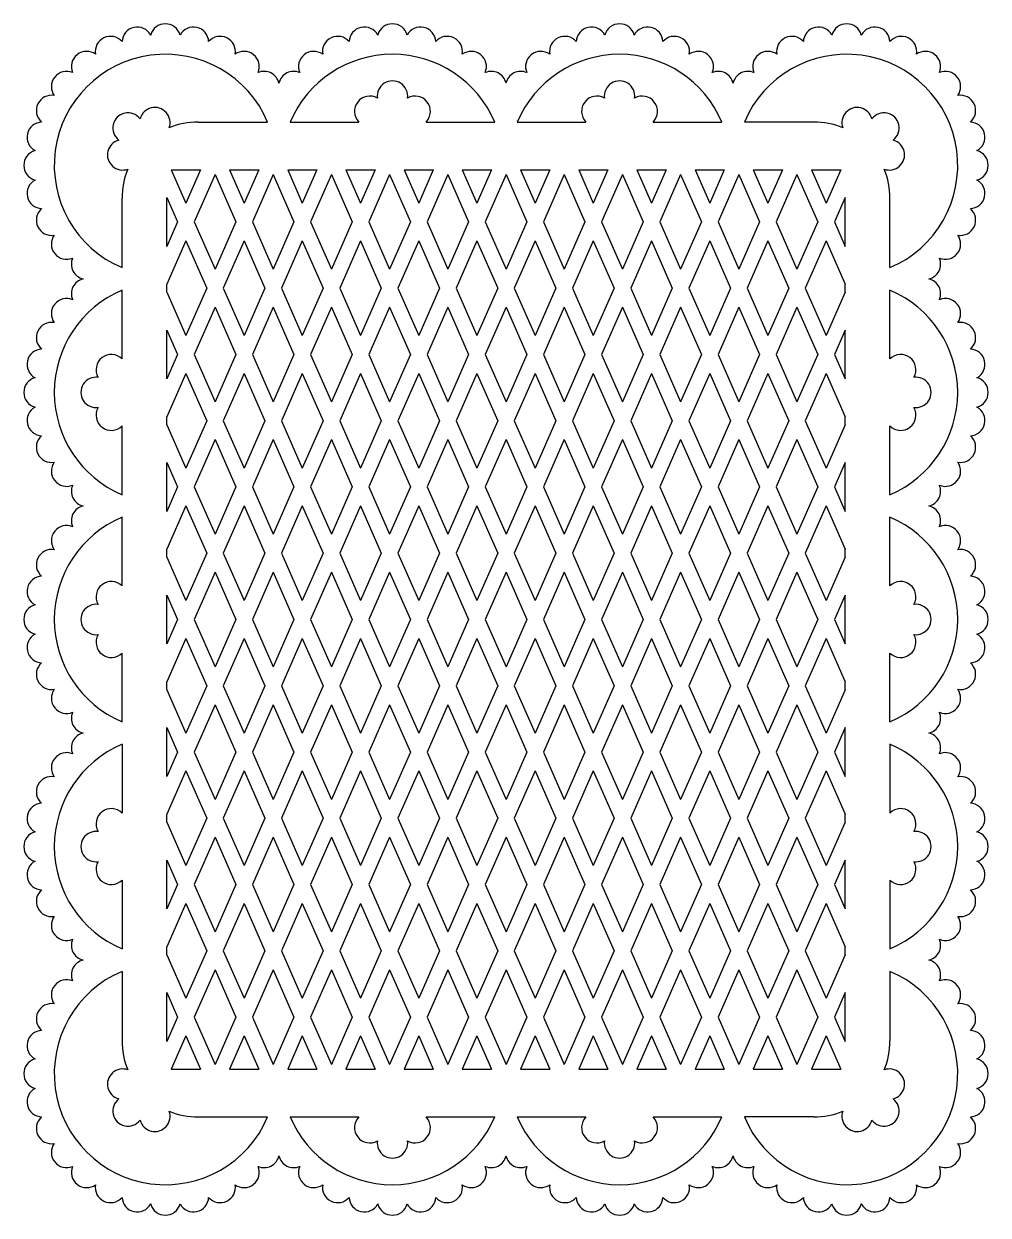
# Model space of a CAD drawing. Extents: x -1139 to -563, y -79 to 236.
# Drawn here: x -842.7 to -716, y 77.5 to 234 of the extents above; entities that cross this region are included whole.
import ezdxf

# ---------------------------------------------------------------- set-up
doc = ezdxf.new("R2010")
doc.units = 0
doc.layers.get('0').update_dxf_attribs({"linetype": 'CONTINUOUS'})

msp = doc.modelspace()

# ---------------------------------------------------------------- linework, layer by layer
for p, q in [((-819.753947, 221.069565), (-810.628188, 221.069565)), ((-807.666917, 221.069565), (-798.639219, 221.069565)), ((-789.823063, 221.069565), (-780.795365, 221.069565)), ((-777.834095, 221.069565), (-768.806397, 221.069565)), ((-759.990241, 221.069565), (-750.962543, 221.069565)), ((-738.875513, 221.069565), (-748.001272, 221.069565)), ((-823.280314, 214.789931), (-821.363915, 210.426261)), ((-823.280314, 214.789931), (-819.447515, 214.789931)), ((-819.447515, 214.789931), (-821.363915, 210.426261)), ((-815.635008, 214.789931), (-813.718608, 210.426261)), ((-815.635008, 214.789931), (-811.802209, 214.789931)), ((-811.802209, 214.789931), (-813.718608, 210.426261)), ((-807.989702, 214.789931), (-806.073302, 210.426261)), ((-807.989702, 214.789931), (-804.156903, 214.789931)), ((-804.156903, 214.789931), (-806.073302, 210.426261)), ((-800.344395, 214.789931), (-798.427996, 210.426261)), ((-800.344395, 214.789931), (-796.511596, 214.789931)), ((-796.511596, 214.789931), (-798.427996, 210.426261)), ((-792.699089, 214.789931), (-790.78269, 210.426261)), ((-792.699089, 214.789931), (-788.86629, 214.789931)), ((-788.86629, 214.789931), (-790.78269, 210.426261)), ((-785.053783, 214.789931), (-783.137383, 210.426261)), ((-785.053783, 214.789931), (-781.220984, 214.789931)), ((-781.220984, 214.789931), (-783.137383, 210.426261)), ((-777.408476, 214.789931), (-775.492077, 210.426261)), ((-777.408476, 214.789931), (-773.575678, 214.789931)), ((-773.575678, 214.789931), (-775.492077, 210.426261)), ((-769.76317, 214.789931), (-767.846771, 210.426261)), ((-769.76317, 214.789931), (-765.930371, 214.789931)), ((-765.930371, 214.789931), (-767.846771, 210.426261)), ((-762.117864, 214.789931), (-760.201464, 210.426261)), ((-762.117864, 214.789931), (-758.285065, 214.789931)), ((-758.285065, 214.789931), (-760.201464, 210.426261)), ((-754.472558, 214.789931), (-752.556158, 210.426261)), ((-754.472558, 214.789931), (-750.639759, 214.789931)), ((-750.639759, 214.789931), (-752.556158, 210.426261)), ((-746.827251, 214.789931), (-744.910852, 210.426261)), ((-746.827251, 214.789931), (-742.994452, 214.789931)), ((-742.994452, 214.789931), (-744.910852, 210.426261)), ((-739.181945, 214.789931), (-737.265546, 210.426261)), ((-739.181945, 214.789931), (-735.349146, 214.789931)), ((-735.349146, 214.789931), (-737.265546, 210.426261)), ((-817.541261, 214.156649), (-820.271728, 207.939336)), ((-817.541261, 214.156649), (-814.810795, 207.939336)), ((-809.895955, 214.156649), (-812.626422, 207.939336)), ((-809.895955, 214.156649), (-807.165489, 207.939336)), ((-802.250649, 214.156649), (-804.981115, 207.939336)), ((-802.250649, 214.156649), (-799.520182, 207.939336)), ((-794.605343, 214.156649), (-797.335809, 207.939336)), ((-794.605343, 214.156649), (-791.874876, 207.939336)), ((-786.960036, 214.156649), (-789.690503, 207.939336)), ((-786.960036, 214.156649), (-784.22957, 207.939336)), ((-779.31473, 214.156649), (-782.045197, 207.939336)), ((-779.31473, 214.156649), (-776.584264, 207.939336)), ((-771.669424, 214.156649), (-774.39989, 207.939336)), ((-771.669424, 214.156649), (-768.938957, 207.939336)), ((-764.024118, 214.156649), (-766.754584, 207.939336)), ((-764.024118, 214.156649), (-761.293651, 207.939336)), ((-756.378811, 214.156649), (-759.109278, 207.939336)), ((-756.378811, 214.156649), (-753.648345, 207.939336)), ((-748.733505, 214.156649), (-751.463972, 207.939336)), ((-748.733505, 214.156649), (-746.003039, 207.939336)), ((-741.088199, 214.156649), (-743.818665, 207.939336)), ((-741.088199, 214.156649), (-738.357732, 207.939336)), ((-829.753947, 201.943806), (-829.753947, 211.069565)), ((-823.86722, 211.152474), (-822.456101, 207.939336)), ((-823.86722, 204.726198), (-823.86722, 211.152474)), ((-734.76224, 211.152474), (-736.173359, 207.939336)), ((-734.76224, 204.726198), (-734.76224, 211.152474)), ((-728.875513, 201.943806), (-728.875513, 211.069565)), ((-822.456101, 207.939336), (-823.86722, 204.726198)), ((-820.271728, 207.939336), (-817.541261, 201.722023)), ((-814.810795, 207.939336), (-817.541261, 201.722023)), ((-812.626422, 207.939336), (-809.895955, 201.722023)), ((-807.165489, 207.939336), (-809.895955, 201.722023)), ((-804.981115, 207.939336), (-802.250649, 201.722023)), ((-799.520182, 207.939336), (-802.250649, 201.722023)), ((-797.335809, 207.939336), (-794.605343, 201.722023)), ((-791.874876, 207.939336), (-794.605343, 201.722023)), ((-789.690503, 207.939336), (-786.960036, 201.722023)), ((-784.22957, 207.939336), (-786.960036, 201.722023)), ((-782.045197, 207.939336), (-779.31473, 201.722023)), ((-776.584264, 207.939336), (-779.31473, 201.722023)), ((-774.39989, 207.939336), (-771.669424, 201.722023)), ((-768.938957, 207.939336), (-771.669424, 201.722023)), ((-766.754584, 207.939336), (-764.024118, 201.722023)), ((-761.293651, 207.939336), (-764.024118, 201.722023)), ((-759.109278, 207.939336), (-756.378811, 201.722023)), ((-753.648345, 207.939336), (-756.378811, 201.722023)), ((-751.463972, 207.939336), (-748.733505, 201.722023)), ((-746.003039, 207.939336), (-748.733505, 201.722023)), ((-743.818665, 207.939336), (-741.088199, 201.722023)), ((-738.357732, 207.939336), (-741.088199, 201.722023)), ((-736.173359, 207.939336), (-734.76224, 204.726198)), ((-821.363915, 205.452411), (-823.86722, 199.752347)), ((-821.363915, 205.452411), (-818.633448, 199.235098)), ((-813.718608, 205.452411), (-816.449075, 199.235098)), ((-813.718608, 205.452411), (-810.988142, 199.235098)), ((-806.073302, 205.452411), (-808.803769, 199.235098)), ((-806.073302, 205.452411), (-803.342836, 199.235098)), ((-798.427996, 205.452411), (-801.158462, 199.235098)), ((-798.427996, 205.452411), (-795.697529, 199.235098)), ((-790.78269, 205.452411), (-793.513156, 199.235098)), ((-790.78269, 205.452411), (-788.052223, 199.235098)), ((-783.137383, 205.452411), (-785.86785, 199.235098)), ((-783.137383, 205.452411), (-780.406917, 199.235098)), ((-775.492077, 205.452411), (-778.222544, 199.235098)), ((-775.492077, 205.452411), (-772.76161, 199.235098)), ((-767.846771, 205.452411), (-770.577237, 199.235098)), ((-767.846771, 205.452411), (-765.116304, 199.235098)), ((-760.201464, 205.452411), (-762.931931, 199.235098)), ((-760.201464, 205.452411), (-757.470998, 199.235098)), ((-752.556158, 205.452411), (-755.286625, 199.235098)), ((-752.556158, 205.452411), (-749.825692, 199.235098)), ((-744.910852, 205.452411), (-747.641318, 199.235098)), ((-744.910852, 205.452411), (-742.180385, 199.235098)), ((-737.265546, 205.452411), (-739.996012, 199.235098)), ((-737.265546, 205.452411), (-734.76224, 199.752347)), ((-829.753947, 189.954808), (-829.753947, 198.982506)), ((-823.86722, 198.717848), (-823.86722, 199.752347)), ((-818.633448, 199.235098), (-821.363915, 193.017785)), ((-816.449075, 199.235098), (-813.718608, 193.017785)), ((-810.988142, 199.235098), (-813.718608, 193.017785)), ((-808.803769, 199.235098), (-806.073302, 193.017785)), ((-803.342836, 199.235098), (-806.073302, 193.017785)), ((-801.158462, 199.235098), (-798.427996, 193.017785)), ((-795.697529, 199.235098), (-798.427996, 193.017785)), ((-793.513156, 199.235098), (-790.78269, 193.017785)), ((-788.052223, 199.235098), (-790.78269, 193.017785)), ((-785.86785, 199.235098), (-783.137383, 193.017785)), ((-780.406917, 199.235098), (-783.137383, 193.017785)), ((-778.222544, 199.235098), (-775.492077, 193.017785)), ((-772.76161, 199.235098), (-775.492077, 193.017785)), ((-770.577237, 199.235098), (-767.846771, 193.017785)), ((-765.116304, 199.235098), (-767.846771, 193.017785)), ((-762.931931, 199.235098), (-760.201464, 193.017785)), ((-757.470998, 199.235098), (-760.201464, 193.017785)), ((-755.286625, 199.235098), (-752.556158, 193.017785)), ((-749.825692, 199.235098), (-752.556158, 193.017785)), ((-747.641318, 199.235098), (-744.910852, 193.017785)), ((-742.180385, 199.235098), (-744.910852, 193.017785)), ((-739.996012, 199.235098), (-737.265546, 193.017785)), ((-734.76224, 198.717848), (-734.76224, 199.752347)), ((-728.875513, 189.954808), (-728.875513, 198.982506)), ((-823.86722, 198.717848), (-821.363915, 193.017785)), ((-734.76224, 198.717848), (-737.265546, 193.017785)), ((-817.541261, 196.748173), (-820.271728, 190.53086)), ((-817.541261, 196.748173), (-814.810795, 190.53086)), ((-809.895955, 196.748173), (-812.626422, 190.53086)), ((-809.895955, 196.748173), (-807.165489, 190.53086)), ((-802.250649, 196.748173), (-804.981115, 190.53086)), ((-802.250649, 196.748173), (-799.520182, 190.53086)), ((-794.605343, 196.748173), (-797.335809, 190.53086)), ((-794.605343, 196.748173), (-791.874876, 190.53086)), ((-786.960036, 196.748173), (-789.690503, 190.53086)), ((-786.960036, 196.748173), (-784.22957, 190.53086)), ((-779.31473, 196.748173), (-782.045197, 190.53086)), ((-779.31473, 196.748173), (-776.584264, 190.53086)), ((-771.669424, 196.748173), (-774.39989, 190.53086)), ((-771.669424, 196.748173), (-768.938957, 190.53086)), ((-764.024118, 196.748173), (-766.754584, 190.53086)), ((-764.024118, 196.748173), (-761.293651, 190.53086)), ((-756.378811, 196.748173), (-759.109278, 190.53086)), ((-756.378811, 196.748173), (-753.648345, 190.53086)), ((-748.733505, 196.748173), (-751.463972, 190.53086)), ((-748.733505, 196.748173), (-746.003039, 190.53086)), ((-741.088199, 196.748173), (-743.818665, 190.53086)), ((-741.088199, 196.748173), (-738.357732, 190.53086)), ((-823.86722, 193.743998), (-822.456101, 190.53086)), ((-823.86722, 187.317722), (-823.86722, 193.743998)), ((-734.76224, 193.743998), (-736.173359, 190.53086)), ((-734.76224, 187.317722), (-734.76224, 193.743998)), ((-822.456101, 190.53086), (-823.86722, 187.317722)), ((-820.271728, 190.53086), (-817.541261, 184.313547)), ((-814.810795, 190.53086), (-817.541261, 184.313547)), ((-812.626422, 190.53086), (-809.895955, 184.313547)), ((-807.165489, 190.53086), (-809.895955, 184.313547)), ((-804.981115, 190.53086), (-802.250649, 184.313547)), ((-799.520182, 190.53086), (-802.250649, 184.313547)), ((-797.335809, 190.53086), (-794.605343, 184.313547)), ((-791.874876, 190.53086), (-794.605343, 184.313547)), ((-789.690503, 190.53086), (-786.960036, 184.313547)), ((-784.22957, 190.53086), (-786.960036, 184.313547)), ((-782.045197, 190.53086), (-779.31473, 184.313547)), ((-776.584264, 190.53086), (-779.31473, 184.313547)), ((-774.39989, 190.53086), (-771.669424, 184.313547)), ((-768.938957, 190.53086), (-771.669424, 184.313547)), ((-766.754584, 190.53086), (-764.024118, 184.313547)), ((-761.293651, 190.53086), (-764.024118, 184.313547)), ((-759.109278, 190.53086), (-756.378811, 184.313547)), ((-753.648345, 190.53086), (-756.378811, 184.313547)), ((-751.463972, 190.53086), (-748.733505, 184.313547)), ((-746.003039, 190.53086), (-748.733505, 184.313547)), ((-743.818665, 190.53086), (-741.088199, 184.313547)), ((-738.357732, 190.53086), (-741.088199, 184.313547)), ((-736.173359, 190.53086), (-734.76224, 187.317722)), ((-821.363915, 188.043934), (-823.86722, 182.343871)), ((-821.363915, 188.043934), (-818.633448, 181.826622)), ((-813.718608, 188.043934), (-816.449075, 181.826622)), ((-813.718608, 188.043934), (-810.988142, 181.826622)), ((-806.073302, 188.043934), (-808.803769, 181.826622)), ((-806.073302, 188.043934), (-803.342836, 181.826622)), ((-798.427996, 188.043934), (-801.158462, 181.826622)), ((-798.427996, 188.043934), (-795.697529, 181.826622)), ((-790.78269, 188.043934), (-793.513156, 181.826622)), ((-790.78269, 188.043934), (-788.052223, 181.826622)), ((-783.137383, 188.043934), (-785.86785, 181.826622)), ((-783.137383, 188.043934), (-780.406917, 181.826622)), ((-775.492077, 188.043934), (-778.222544, 181.826622)), ((-775.492077, 188.043934), (-772.76161, 181.826622)), ((-767.846771, 188.043934), (-770.577237, 181.826622)), ((-767.846771, 188.043934), (-765.116304, 181.826622)), ((-760.201464, 188.043934), (-762.931931, 181.826622)), ((-760.201464, 188.043934), (-757.470998, 181.826622)), ((-752.556158, 188.043934), (-755.286625, 181.826622)), ((-752.556158, 188.043934), (-749.825692, 181.826622)), ((-744.910852, 188.043934), (-747.641318, 181.826622)), ((-744.910852, 188.043934), (-742.180385, 181.826622)), ((-737.265546, 188.043934), (-739.996012, 181.826622)), ((-737.265546, 188.043934), (-734.76224, 182.343871)), ((-823.86722, 181.309372), (-823.86722, 182.343871)), ((-818.633448, 181.826622), (-821.363915, 175.609309)), ((-816.449075, 181.826622), (-813.718608, 175.609309)), ((-810.988142, 181.826622), (-813.718608, 175.609309)), ((-808.803769, 181.826622), (-806.073302, 175.609309)), ((-803.342836, 181.826622), (-806.073302, 175.609309)), ((-801.158462, 181.826622), (-798.427996, 175.609309)), ((-795.697529, 181.826622), (-798.427996, 175.609309)), ((-793.513156, 181.826622), (-790.78269, 175.609309)), ((-788.052223, 181.826622), (-790.78269, 175.609309)), ((-785.86785, 181.826622), (-783.137383, 175.609309)), ((-780.406917, 181.826622), (-783.137383, 175.609309)), ((-778.222544, 181.826622), (-775.492077, 175.609309)), ((-772.76161, 181.826622), (-775.492077, 175.609309)), ((-770.577237, 181.826622), (-767.846771, 175.609309)), ((-765.116304, 181.826622), (-767.846771, 175.609309)), ((-762.931931, 181.826622), (-760.201464, 175.609309)), ((-757.470998, 181.826622), (-760.201464, 175.609309)), ((-755.286625, 181.826622), (-752.556158, 175.609309)), ((-749.825692, 181.826622), (-752.556158, 175.609309)), ((-747.641318, 181.826622), (-744.910852, 175.609309)), ((-742.180385, 181.826622), (-744.910852, 175.609309)), ((-739.996012, 181.826622), (-737.265546, 175.609309)), ((-734.76224, 181.309372), (-734.76224, 182.343871)), ((-829.753947, 172.110954), (-829.753947, 181.138652)), ((-823.86722, 181.309372), (-821.363915, 175.609309)), ((-734.76224, 181.309372), (-737.265546, 175.609309)), ((-728.875513, 172.110954), (-728.875513, 181.138652)), ((-817.541261, 179.339696), (-820.271728, 173.122384)), ((-817.541261, 179.339696), (-814.810795, 173.122384)), ((-809.895955, 179.339696), (-812.626422, 173.122384)), ((-809.895955, 179.339696), (-807.165489, 173.122384)), ((-802.250649, 179.339696), (-804.981115, 173.122384)), ((-802.250649, 179.339696), (-799.520182, 173.122384)), ((-794.605343, 179.339696), (-797.335809, 173.122384)), ((-794.605343, 179.339696), (-791.874876, 173.122384)), ((-786.960036, 179.339696), (-789.690503, 173.122384)), ((-786.960036, 179.339696), (-784.22957, 173.122384)), ((-779.31473, 179.339696), (-782.045197, 173.122384)), ((-779.31473, 179.339696), (-776.584264, 173.122384)), ((-771.669424, 179.339696), (-774.39989, 173.122384)), ((-771.669424, 179.339696), (-768.938957, 173.122384)), ((-764.024118, 179.339696), (-766.754584, 173.122384)), ((-764.024118, 179.339696), (-761.293651, 173.122384)), ((-756.378811, 179.339696), (-759.109278, 173.122384)), ((-756.378811, 179.339696), (-753.648345, 173.122384)), ((-748.733505, 179.339696), (-751.463972, 173.122384)), ((-748.733505, 179.339696), (-746.003039, 173.122384)), ((-741.088199, 179.339696), (-743.818665, 173.122384)), ((-741.088199, 179.339696), (-738.357732, 173.122384)), ((-823.86722, 176.335522), (-822.456101, 173.122384)), ((-823.86722, 169.909246), (-823.86722, 176.335522)), ((-734.76224, 176.335522), (-736.173359, 173.122384)), ((-734.76224, 169.909246), (-734.76224, 176.335522)), ((-822.456101, 173.122384), (-823.86722, 169.909246)), ((-820.271728, 173.122384), (-817.541261, 166.905071)), ((-814.810795, 173.122384), (-817.541261, 166.905071)), ((-812.626422, 173.122384), (-809.895955, 166.905071)), ((-807.165489, 173.122384), (-809.895955, 166.905071)), ((-804.981115, 173.122384), (-802.250649, 166.905071)), ((-799.520182, 173.122384), (-802.250649, 166.905071)), ((-797.335809, 173.122384), (-794.605343, 166.905071)), ((-791.874876, 173.122384), (-794.605343, 166.905071)), ((-789.690503, 173.122384), (-786.960036, 166.905071)), ((-784.22957, 173.122384), (-786.960036, 166.905071)), ((-782.045197, 173.122384), (-779.31473, 166.905071)), ((-776.584264, 173.122384), (-779.31473, 166.905071)), ((-774.39989, 173.122384), (-771.669424, 166.905071)), ((-768.938957, 173.122384), (-771.669424, 166.905071)), ((-766.754584, 173.122384), (-764.024118, 166.905071)), ((-761.293651, 173.122384), (-764.024118, 166.905071)), ((-759.109278, 173.122384), (-756.378811, 166.905071)), ((-753.648345, 173.122384), (-756.378811, 166.905071)), ((-751.463972, 173.122384), (-748.733505, 166.905071)), ((-746.003039, 173.122384), (-748.733505, 166.905071)), ((-743.818665, 173.122384), (-741.088199, 166.905071)), ((-738.357732, 173.122384), (-741.088199, 166.905071)), ((-736.173359, 173.122384), (-734.76224, 169.909246)), ((-821.363915, 170.635458), (-823.86722, 164.935395)), ((-821.363915, 170.635458), (-818.633448, 164.418145)), ((-813.718608, 170.635458), (-816.449075, 164.418145)), ((-813.718608, 170.635458), (-810.988142, 164.418145)), ((-806.073302, 170.635458), (-808.803769, 164.418145)), ((-806.073302, 170.635458), (-803.342836, 164.418145)), ((-798.427996, 170.635458), (-801.158462, 164.418145)), ((-798.427996, 170.635458), (-795.697529, 164.418145)), ((-790.78269, 170.635458), (-793.513156, 164.418145)), ((-790.78269, 170.635458), (-788.052223, 164.418145)), ((-783.137383, 170.635458), (-785.86785, 164.418145)), ((-783.137383, 170.635458), (-780.406917, 164.418145)), ((-775.492077, 170.635458), (-778.222544, 164.418145)), ((-775.492077, 170.635458), (-772.76161, 164.418145)), ((-767.846771, 170.635458), (-770.577237, 164.418145)), ((-767.846771, 170.635458), (-765.116304, 164.418145)), ((-760.201464, 170.635458), (-762.931931, 164.418145)), ((-760.201464, 170.635458), (-757.470998, 164.418145)), ((-752.556158, 170.635458), (-755.286625, 164.418145)), ((-752.556158, 170.635458), (-749.825692, 164.418145)), ((-744.910852, 170.635458), (-747.641318, 164.418145)), ((-744.910852, 170.635458), (-742.180385, 164.418145)), ((-737.265546, 170.635458), (-739.996012, 164.418145)), ((-737.265546, 170.635458), (-734.76224, 164.935395)), ((-829.753947, 160.121985), (-829.753947, 169.149683)), ((-728.875513, 160.121985), (-728.875513, 169.149683)), ((-823.86722, 163.900896), (-823.86722, 164.935395)), ((-818.633448, 164.418145), (-821.363915, 158.200833)), ((-816.449075, 164.418145), (-813.718608, 158.200833)), ((-810.988142, 164.418145), (-813.718608, 158.200833)), ((-808.803769, 164.418145), (-806.073302, 158.200833)), ((-803.342836, 164.418145), (-806.073302, 158.200833)), ((-801.158462, 164.418145), (-798.427996, 158.200833)), ((-795.697529, 164.418145), (-798.427996, 158.200833)), ((-793.513156, 164.418145), (-790.78269, 158.200833)), ((-788.052223, 164.418145), (-790.78269, 158.200833)), ((-785.86785, 164.418145), (-783.137383, 158.200833)), ((-780.406917, 164.418145), (-783.137383, 158.200833)), ((-778.222544, 164.418145), (-775.492077, 158.200833)), ((-772.76161, 164.418145), (-775.492077, 158.200833)), ((-770.577237, 164.418145), (-767.846771, 158.200833)), ((-765.116304, 164.418145), (-767.846771, 158.200833)), ((-762.931931, 164.418145), (-760.201464, 158.200833)), ((-757.470998, 164.418145), (-760.201464, 158.200833)), ((-755.286625, 164.418145), (-752.556158, 158.200833)), ((-749.825692, 164.418145), (-752.556158, 158.200833)), ((-747.641318, 164.418145), (-744.910852, 158.200833)), ((-742.180385, 164.418145), (-744.910852, 158.200833)), ((-739.996012, 164.418145), (-737.265546, 158.200833)), ((-734.76224, 163.900896), (-734.76224, 164.935395)), ((-823.86722, 163.900896), (-821.363915, 158.200833)), ((-734.76224, 163.900896), (-737.265546, 158.200833)), ((-817.541261, 161.93122), (-820.271728, 155.713907)), ((-817.541261, 161.93122), (-814.810795, 155.713907)), ((-809.895955, 161.93122), (-812.626422, 155.713907)), ((-809.895955, 161.93122), (-807.165489, 155.713907)), ((-802.250649, 161.93122), (-804.981115, 155.713907)), ((-802.250649, 161.93122), (-799.520182, 155.713907)), ((-794.605343, 161.93122), (-797.335809, 155.713907)), ((-794.605343, 161.93122), (-791.874876, 155.713907)), ((-786.960036, 161.93122), (-789.690503, 155.713907)), ((-786.960036, 161.93122), (-784.22957, 155.713907)), ((-779.31473, 161.93122), (-782.045197, 155.713907)), ((-779.31473, 161.93122), (-776.584264, 155.713907)), ((-771.669424, 161.93122), (-774.39989, 155.713907)), ((-771.669424, 161.93122), (-768.938957, 155.713907)), ((-764.024118, 161.93122), (-766.754584, 155.713907)), ((-764.024118, 161.93122), (-761.293651, 155.713907)), ((-756.378811, 161.93122), (-759.109278, 155.713907)), ((-756.378811, 161.93122), (-753.648345, 155.713907)), ((-748.733505, 161.93122), (-751.463972, 155.713907)), ((-748.733505, 161.93122), (-746.003039, 155.713907)), ((-741.088199, 161.93122), (-743.818665, 155.713907)), ((-741.088199, 161.93122), (-738.357732, 155.713907)), ((-823.86722, 158.927045), (-822.456101, 155.713907)), ((-823.86722, 152.500769), (-823.86722, 158.927045)), ((-734.76224, 158.927045), (-736.173359, 155.713907)), ((-734.76224, 152.500769), (-734.76224, 158.927045)), ((-822.456101, 155.713907), (-823.86722, 152.500769)), ((-820.271728, 155.713907), (-817.541261, 149.496595)), ((-814.810795, 155.713907), (-817.541261, 149.496595)), ((-812.626422, 155.713907), (-809.895955, 149.496595)), ((-807.165489, 155.713907), (-809.895955, 149.496595)), ((-804.981115, 155.713907), (-802.250649, 149.496595)), ((-799.520182, 155.713907), (-802.250649, 149.496595)), ((-797.335809, 155.713907), (-794.605343, 149.496595)), ((-791.874876, 155.713907), (-794.605343, 149.496595)), ((-789.690503, 155.713907), (-786.960036, 149.496595)), ((-784.22957, 155.713907), (-786.960036, 149.496595)), ((-782.045197, 155.713907), (-779.31473, 149.496595)), ((-776.584264, 155.713907), (-779.31473, 149.496595)), ((-774.39989, 155.713907), (-771.669424, 149.496595)), ((-768.938957, 155.713907), (-771.669424, 149.496595)), ((-766.754584, 155.713907), (-764.024118, 149.496595)), ((-761.293651, 155.713907), (-764.024118, 149.496595)), ((-759.109278, 155.713907), (-756.378811, 149.496595)), ((-753.648345, 155.713907), (-756.378811, 149.496595)), ((-751.463972, 155.713907), (-748.733505, 149.496595)), ((-746.003039, 155.713907), (-748.733505, 149.496595)), ((-743.818665, 155.713907), (-741.088199, 149.496595)), ((-738.357732, 155.713907), (-741.088199, 149.496595)), ((-736.173359, 155.713907), (-734.76224, 152.500769)), ((-821.363915, 153.226982), (-823.86722, 147.526919)), ((-821.363915, 153.226982), (-818.633448, 147.009669)), ((-813.718608, 153.226982), (-816.449075, 147.009669)), ((-813.718608, 153.226982), (-810.988142, 147.009669)), ((-806.073302, 153.226982), (-808.803769, 147.009669)), ((-806.073302, 153.226982), (-803.342836, 147.009669)), ((-798.427996, 153.226982), (-801.158462, 147.009669)), ((-798.427996, 153.226982), (-795.697529, 147.009669)), ((-790.78269, 153.226982), (-793.513156, 147.009669)), ((-790.78269, 153.226982), (-788.052223, 147.009669)), ((-783.137383, 153.226982), (-785.86785, 147.009669)), ((-783.137383, 153.226982), (-780.406917, 147.009669)), ((-775.492077, 153.226982), (-778.222544, 147.009669)), ((-775.492077, 153.226982), (-772.76161, 147.009669)), ((-767.846771, 153.226982), (-770.577237, 147.009669)), ((-767.846771, 153.226982), (-765.116304, 147.009669)), ((-760.201464, 153.226982), (-762.931931, 147.009669)), ((-760.201464, 153.226982), (-757.470998, 147.009669)), ((-752.556158, 153.226982), (-755.286625, 147.009669)), ((-752.556158, 153.226982), (-749.825692, 147.009669)), ((-744.910852, 153.226982), (-747.641318, 147.009669)), ((-744.910852, 153.226982), (-742.180385, 147.009669)), ((-737.265546, 153.226982), (-739.996012, 147.009669)), ((-737.265546, 153.226982), (-734.76224, 147.526919)), ((-829.753947, 142.278131), (-829.753947, 151.305829)), ((-728.875513, 142.278131), (-728.875513, 151.305829)), ((-823.86722, 146.49242), (-823.86722, 147.526919)), ((-734.76224, 146.49242), (-734.76224, 147.526919)), ((-823.86722, 146.49242), (-821.363915, 140.792356)), ((-818.633448, 147.009669), (-821.363915, 140.792356)), ((-816.449075, 147.009669), (-813.718608, 140.792356)), ((-810.988142, 147.009669), (-813.718608, 140.792356)), ((-808.803769, 147.009669), (-806.073302, 140.792356)), ((-803.342836, 147.009669), (-806.073302, 140.792356)), ((-801.158462, 147.009669), (-798.427996, 140.792356)), ((-795.697529, 147.009669), (-798.427996, 140.792356)), ((-793.513156, 147.009669), (-790.78269, 140.792356)), ((-788.052223, 147.009669), (-790.78269, 140.792356)), ((-785.86785, 147.009669), (-783.137383, 140.792356)), ((-780.406917, 147.009669), (-783.137383, 140.792356)), ((-778.222544, 147.009669), (-775.492077, 140.792356)), ((-772.76161, 147.009669), (-775.492077, 140.792356)), ((-770.577237, 147.009669), (-767.846771, 140.792356)), ((-765.116304, 147.009669), (-767.846771, 140.792356)), ((-762.931931, 147.009669), (-760.201464, 140.792356)), ((-757.470998, 147.009669), (-760.201464, 140.792356)), ((-755.286625, 147.009669), (-752.556158, 140.792356)), ((-749.825692, 147.009669), (-752.556158, 140.792356)), ((-747.641318, 147.009669), (-744.910852, 140.792356)), ((-742.180385, 147.009669), (-744.910852, 140.792356)), ((-739.996012, 147.009669), (-737.265546, 140.792356)), ((-734.76224, 146.49242), (-737.265546, 140.792356)), ((-817.541261, 144.522744), (-820.271728, 138.305431)), ((-817.541261, 144.522744), (-814.810795, 138.305431)), ((-809.895955, 144.522744), (-812.626422, 138.305431)), ((-809.895955, 144.522744), (-807.165489, 138.305431)), ((-802.250649, 144.522744), (-804.981115, 138.305431)), ((-802.250649, 144.522744), (-799.520182, 138.305431)), ((-794.605343, 144.522744), (-797.335809, 138.305431)), ((-794.605343, 144.522744), (-791.874876, 138.305431)), ((-786.960036, 144.522744), (-789.690503, 138.305431)), ((-786.960036, 144.522744), (-784.22957, 138.305431)), ((-779.31473, 144.522744), (-782.045197, 138.305431)), ((-779.31473, 144.522744), (-776.584264, 138.305431)), ((-771.669424, 144.522744), (-774.39989, 138.305431)), ((-771.669424, 144.522744), (-768.938957, 138.305431)), ((-764.024118, 144.522744), (-766.754584, 138.305431)), ((-764.024118, 144.522744), (-761.293651, 138.305431)), ((-756.378811, 144.522744), (-759.109278, 138.305431)), ((-756.378811, 144.522744), (-753.648345, 138.305431)), ((-748.733505, 144.522744), (-751.463972, 138.305431)), ((-748.733505, 144.522744), (-746.003039, 138.305431)), ((-741.088199, 144.522744), (-743.818665, 138.305431)), ((-741.088199, 144.522744), (-738.357732, 138.305431)), ((-823.86722, 141.518569), (-822.456101, 138.305431)), ((-823.86722, 135.092293), (-823.86722, 141.518569)), ((-734.76224, 141.518569), (-736.173359, 138.305431)), ((-734.76224, 135.092293), (-734.76224, 141.518569)), ((-829.753947, 139.316861), (-829.753947, 130.289163)), ((-728.875513, 139.316861), (-728.875513, 130.289163)), ((-822.456101, 138.305431), (-823.86722, 135.092293)), ((-820.271728, 138.305431), (-817.541261, 132.088118)), ((-814.810795, 138.305431), (-817.541261, 132.088118)), ((-812.626422, 138.305431), (-809.895955, 132.088118)), ((-807.165489, 138.305431), (-809.895955, 132.088118)), ((-804.981115, 138.305431), (-802.250649, 132.088118)), ((-799.520182, 138.305431), (-802.250649, 132.088118)), ((-797.335809, 138.305431), (-794.605343, 132.088118)), ((-791.874876, 138.305431), (-794.605343, 132.088118)), ((-789.690503, 138.305431), (-786.960036, 132.088118)), ((-784.22957, 138.305431), (-786.960036, 132.088118)), ((-782.045197, 138.305431), (-779.31473, 132.088118)), ((-776.584264, 138.305431), (-779.31473, 132.088118)), ((-774.39989, 138.305431), (-771.669424, 132.088118)), ((-768.938957, 138.305431), (-771.669424, 132.088118)), ((-766.754584, 138.305431), (-764.024118, 132.088118)), ((-761.293651, 138.305431), (-764.024118, 132.088118)), ((-759.109278, 138.305431), (-756.378811, 132.088118)), ((-753.648345, 138.305431), (-756.378811, 132.088118)), ((-751.463972, 138.305431), (-748.733505, 132.088118)), ((-746.003039, 138.305431), (-748.733505, 132.088118)), ((-743.818665, 138.305431), (-741.088199, 132.088118)), ((-738.357732, 138.305431), (-741.088199, 132.088118)), ((-736.173359, 138.305431), (-734.76224, 135.092293)), ((-821.363915, 135.818506), (-823.86722, 130.118443)), ((-821.363915, 135.818506), (-818.633448, 129.601193)), ((-813.718608, 135.818506), (-816.449075, 129.601193)), ((-813.718608, 135.818506), (-810.988142, 129.601193)), ((-806.073302, 135.818506), (-808.803769, 129.601193)), ((-806.073302, 135.818506), (-803.342836, 129.601193)), ((-798.427996, 135.818506), (-801.158462, 129.601193)), ((-798.427996, 135.818506), (-795.697529, 129.601193)), ((-790.78269, 135.818506), (-793.513156, 129.601193)), ((-790.78269, 135.818506), (-788.052223, 129.601193)), ((-783.137383, 135.818506), (-785.86785, 129.601193)), ((-783.137383, 135.818506), (-780.406917, 129.601193)), ((-775.492077, 135.818506), (-778.222544, 129.601193)), ((-775.492077, 135.818506), (-772.76161, 129.601193)), ((-767.846771, 135.818506), (-770.577237, 129.601193)), ((-767.846771, 135.818506), (-765.116304, 129.601193)), ((-760.201464, 135.818506), (-762.931931, 129.601193)), ((-760.201464, 135.818506), (-757.470998, 129.601193)), ((-752.556158, 135.818506), (-755.286625, 129.601193)), ((-752.556158, 135.818506), (-749.825692, 129.601193)), ((-744.910852, 135.818506), (-747.641318, 129.601193)), ((-744.910852, 135.818506), (-742.180385, 129.601193)), ((-737.265546, 135.818506), (-739.996012, 129.601193)), ((-737.265546, 135.818506), (-734.76224, 130.118443)), ((-823.86722, 129.083944), (-823.86722, 130.118443)), ((-734.76224, 129.083944), (-734.76224, 130.118443)), ((-823.86722, 129.083944), (-821.363915, 123.38388)), ((-818.633448, 129.601193), (-821.363915, 123.38388)), ((-816.449075, 129.601193), (-813.718608, 123.38388)), ((-810.988142, 129.601193), (-813.718608, 123.38388)), ((-808.803769, 129.601193), (-806.073302, 123.38388)), ((-803.342836, 129.601193), (-806.073302, 123.38388)), ((-801.158462, 129.601193), (-798.427996, 123.38388)), ((-795.697529, 129.601193), (-798.427996, 123.38388)), ((-793.513156, 129.601193), (-790.78269, 123.38388)), ((-788.052223, 129.601193), (-790.78269, 123.38388)), ((-785.86785, 129.601193), (-783.137383, 123.38388)), ((-780.406917, 129.601193), (-783.137383, 123.38388)), ((-778.222544, 129.601193), (-775.492077, 123.38388)), ((-772.76161, 129.601193), (-775.492077, 123.38388)), ((-770.577237, 129.601193), (-767.846771, 123.38388)), ((-765.116304, 129.601193), (-767.846771, 123.38388)), ((-762.931931, 129.601193), (-760.201464, 123.38388)), ((-757.470998, 129.601193), (-760.201464, 123.38388)), ((-755.286625, 129.601193), (-752.556158, 123.38388)), ((-749.825692, 129.601193), (-752.556158, 123.38388)), ((-747.641318, 129.601193), (-744.910852, 123.38388)), ((-742.180385, 129.601193), (-744.910852, 123.38388)), ((-739.996012, 129.601193), (-737.265546, 123.38388)), ((-734.76224, 129.083944), (-737.265546, 123.38388)), ((-817.541261, 127.114268), (-820.271728, 120.896955)), ((-817.541261, 127.114268), (-814.810795, 120.896955)), ((-809.895955, 127.114268), (-812.626422, 120.896955)), ((-809.895955, 127.114268), (-807.165489, 120.896955)), ((-802.250649, 127.114268), (-804.981115, 120.896955)), ((-802.250649, 127.114268), (-799.520182, 120.896955)), ((-794.605343, 127.114268), (-797.335809, 120.896955)), ((-794.605343, 127.114268), (-791.874876, 120.896955)), ((-786.960036, 127.114268), (-789.690503, 120.896955)), ((-786.960036, 127.114268), (-784.22957, 120.896955)), ((-779.31473, 127.114268), (-782.045197, 120.896955)), ((-779.31473, 127.114268), (-776.584264, 120.896955)), ((-771.669424, 127.114268), (-774.39989, 120.896955)), ((-771.669424, 127.114268), (-768.938957, 120.896955)), ((-764.024118, 127.114268), (-766.754584, 120.896955)), ((-764.024118, 127.114268), (-761.293651, 120.896955)), ((-756.378811, 127.114268), (-759.109278, 120.896955)), ((-756.378811, 127.114268), (-753.648345, 120.896955)), ((-748.733505, 127.114268), (-751.463972, 120.896955)), ((-748.733505, 127.114268), (-746.003039, 120.896955)), ((-741.088199, 127.114268), (-743.818665, 120.896955)), ((-741.088199, 127.114268), (-738.357732, 120.896955)), ((-823.86722, 124.110093), (-822.456101, 120.896955)), ((-823.86722, 117.683817), (-823.86722, 124.110093)), ((-734.76224, 124.110093), (-736.173359, 120.896955)), ((-734.76224, 117.683817), (-734.76224, 124.110093)), ((-829.753947, 121.473007), (-829.753947, 112.445309)), ((-822.456101, 120.896955), (-823.86722, 117.683817)), ((-820.271728, 120.896955), (-817.541261, 114.679642)), ((-814.810795, 120.896955), (-817.541261, 114.679642)), ((-812.626422, 120.896955), (-809.895955, 114.679642)), ((-807.165489, 120.896955), (-809.895955, 114.679642)), ((-804.981115, 120.896955), (-802.250649, 114.679642)), ((-799.520182, 120.896955), (-802.250649, 114.679642)), ((-797.335809, 120.896955), (-794.605343, 114.679642)), ((-791.874876, 120.896955), (-794.605343, 114.679642)), ((-789.690503, 120.896955), (-786.960036, 114.679642)), ((-784.22957, 120.896955), (-786.960036, 114.679642)), ((-782.045197, 120.896955), (-779.31473, 114.679642)), ((-776.584264, 120.896955), (-779.31473, 114.679642)), ((-774.39989, 120.896955), (-771.669424, 114.679642)), ((-768.938957, 120.896955), (-771.669424, 114.679642)), ((-766.754584, 120.896955), (-764.024118, 114.679642)), ((-761.293651, 120.896955), (-764.024118, 114.679642)), ((-759.109278, 120.896955), (-756.378811, 114.679642)), ((-753.648345, 120.896955), (-756.378811, 114.679642)), ((-751.463972, 120.896955), (-748.733505, 114.679642)), ((-746.003039, 120.896955), (-748.733505, 114.679642)), ((-743.818665, 120.896955), (-741.088199, 114.679642)), ((-738.357732, 120.896955), (-741.088199, 114.679642)), ((-736.173359, 120.896955), (-734.76224, 117.683817)), ((-728.875513, 121.473007), (-728.875513, 112.445309)), ((-821.363915, 118.41003), (-823.86722, 112.709967)), ((-821.363915, 118.41003), (-818.633448, 112.192717)), ((-813.718608, 118.41003), (-816.449075, 112.192717)), ((-813.718608, 118.41003), (-810.988142, 112.192717)), ((-806.073302, 118.41003), (-808.803769, 112.192717)), ((-806.073302, 118.41003), (-803.342836, 112.192717)), ((-798.427996, 118.41003), (-801.158462, 112.192717)), ((-798.427996, 118.41003), (-795.697529, 112.192717)), ((-790.78269, 118.41003), (-793.513156, 112.192717)), ((-790.78269, 118.41003), (-788.052223, 112.192717)), ((-783.137383, 118.41003), (-785.86785, 112.192717)), ((-783.137383, 118.41003), (-780.406917, 112.192717)), ((-775.492077, 118.41003), (-778.222544, 112.192717)), ((-775.492077, 118.41003), (-772.76161, 112.192717)), ((-767.846771, 118.41003), (-770.577237, 112.192717)), ((-767.846771, 118.41003), (-765.116304, 112.192717)), ((-760.201464, 118.41003), (-762.931931, 112.192717)), ((-760.201464, 118.41003), (-757.470998, 112.192717)), ((-752.556158, 118.41003), (-755.286625, 112.192717)), ((-752.556158, 118.41003), (-749.825692, 112.192717)), ((-744.910852, 118.41003), (-747.641318, 112.192717)), ((-744.910852, 118.41003), (-742.180385, 112.192717)), ((-737.265546, 118.41003), (-739.996012, 112.192717)), ((-737.265546, 118.41003), (-734.76224, 112.709967)), ((-823.86722, 111.675467), (-823.86722, 112.709967)), ((-734.76224, 111.675467), (-734.76224, 112.709967)), ((-823.86722, 111.675467), (-821.363915, 105.975404)), ((-818.633448, 112.192717), (-821.363915, 105.975404)), ((-816.449075, 112.192717), (-813.718608, 105.975404)), ((-810.988142, 112.192717), (-813.718608, 105.975404)), ((-808.803769, 112.192717), (-806.073302, 105.975404)), ((-803.342836, 112.192717), (-806.073302, 105.975404)), ((-801.158462, 112.192717), (-798.427996, 105.975404)), ((-795.697529, 112.192717), (-798.427996, 105.975404)), ((-793.513156, 112.192717), (-790.78269, 105.975404)), ((-788.052223, 112.192717), (-790.78269, 105.975404)), ((-785.86785, 112.192717), (-783.137383, 105.975404)), ((-780.406917, 112.192717), (-783.137383, 105.975404)), ((-778.222544, 112.192717), (-775.492077, 105.975404)), ((-772.76161, 112.192717), (-775.492077, 105.975404)), ((-770.577237, 112.192717), (-767.846771, 105.975404)), ((-765.116304, 112.192717), (-767.846771, 105.975404)), ((-762.931931, 112.192717), (-760.201464, 105.975404)), ((-757.470998, 112.192717), (-760.201464, 105.975404)), ((-755.286625, 112.192717), (-752.556158, 105.975404)), ((-749.825692, 112.192717), (-752.556158, 105.975404)), ((-747.641318, 112.192717), (-744.910852, 105.975404)), ((-742.180385, 112.192717), (-744.910852, 105.975404)), ((-739.996012, 112.192717), (-737.265546, 105.975404)), ((-734.76224, 111.675467), (-737.265546, 105.975404)), ((-817.541261, 109.705792), (-820.271728, 103.488479)), ((-817.541261, 109.705792), (-814.810795, 103.488479)), ((-809.895955, 109.705792), (-812.626422, 103.488479)), ((-809.895955, 109.705792), (-807.165489, 103.488479)), ((-802.250649, 109.705792), (-804.981115, 103.488479)), ((-802.250649, 109.705792), (-799.520182, 103.488479)), ((-794.605343, 109.705792), (-797.335809, 103.488479)), ((-794.605343, 109.705792), (-791.874876, 103.488479)), ((-786.960036, 109.705792), (-789.690503, 103.488479)), ((-786.960036, 109.705792), (-784.22957, 103.488479)), ((-779.31473, 109.705792), (-782.045197, 103.488479)), ((-779.31473, 109.705792), (-776.584264, 103.488479)), ((-771.669424, 109.705792), (-774.39989, 103.488479)), ((-771.669424, 109.705792), (-768.938957, 103.488479)), ((-764.024118, 109.705792), (-766.754584, 103.488479)), ((-764.024118, 109.705792), (-761.293651, 103.488479)), ((-756.378811, 109.705792), (-759.109278, 103.488479)), ((-756.378811, 109.705792), (-753.648345, 103.488479)), ((-748.733505, 109.705792), (-751.463972, 103.488479)), ((-748.733505, 109.705792), (-746.003039, 103.488479)), ((-741.088199, 109.705792), (-743.818665, 103.488479)), ((-741.088199, 109.705792), (-738.357732, 103.488479)), ((-829.753947, 109.484009), (-829.753947, 100.35825)), ((-728.875513, 109.484009), (-728.875513, 100.35825)), ((-823.86722, 106.701617), (-822.456101, 103.488479)), ((-823.86722, 100.275341), (-823.86722, 106.701617)), ((-734.76224, 106.701617), (-736.173359, 103.488479)), ((-734.76224, 100.275341), (-734.76224, 106.701617)), ((-822.456101, 103.488479), (-823.86722, 100.275341)), ((-820.271728, 103.488479), (-817.541261, 97.271166)), ((-814.810795, 103.488479), (-817.541261, 97.271166)), ((-812.626422, 103.488479), (-809.895955, 97.271166)), ((-807.165489, 103.488479), (-809.895955, 97.271166)), ((-804.981115, 103.488479), (-802.250649, 97.271166)), ((-799.520182, 103.488479), (-802.250649, 97.271166)), ((-797.335809, 103.488479), (-794.605343, 97.271166)), ((-791.874876, 103.488479), (-794.605343, 97.271166)), ((-789.690503, 103.488479), (-786.960036, 97.271166)), ((-784.22957, 103.488479), (-786.960036, 97.271166)), ((-782.045197, 103.488479), (-779.31473, 97.271166)), ((-776.584264, 103.488479), (-779.31473, 97.271166)), ((-774.39989, 103.488479), (-771.669424, 97.271166)), ((-768.938957, 103.488479), (-771.669424, 97.271166)), ((-766.754584, 103.488479), (-764.024118, 97.271166)), ((-761.293651, 103.488479), (-764.024118, 97.271166)), ((-759.109278, 103.488479), (-756.378811, 97.271166)), ((-753.648345, 103.488479), (-756.378811, 97.271166)), ((-751.463972, 103.488479), (-748.733505, 97.271166)), ((-746.003039, 103.488479), (-748.733505, 97.271166)), ((-743.818665, 103.488479), (-741.088199, 97.271166)), ((-738.357732, 103.488479), (-741.088199, 97.271166)), ((-736.173359, 103.488479), (-734.76224, 100.275341)), ((-821.363915, 101.001554), (-823.280314, 96.637884)), ((-821.363915, 101.001554), (-819.447515, 96.637884)), ((-813.718608, 101.001554), (-815.635008, 96.637884)), ((-813.718608, 101.001554), (-811.802209, 96.637884)), ((-806.073302, 101.001554), (-807.989702, 96.637884)), ((-806.073302, 101.001554), (-804.156903, 96.637884)), ((-798.427996, 101.001554), (-800.344395, 96.637884)), ((-798.427996, 101.001554), (-796.511596, 96.637884)), ((-790.78269, 101.001554), (-792.699089, 96.637884)), ((-790.78269, 101.001554), (-788.86629, 96.637884)), ((-783.137383, 101.001554), (-785.053783, 96.637884)), ((-783.137383, 101.001554), (-781.220984, 96.637884)), ((-775.492077, 101.001554), (-777.408476, 96.637884)), ((-775.492077, 101.001554), (-773.575678, 96.637884)), ((-767.846771, 101.001554), (-769.76317, 96.637884)), ((-767.846771, 101.001554), (-765.930371, 96.637884)), ((-760.201464, 101.001554), (-762.117864, 96.637884)), ((-760.201464, 101.001554), (-758.285065, 96.637884)), ((-752.556158, 101.001554), (-754.472558, 96.637884)), ((-752.556158, 101.001554), (-750.639759, 96.637884)), ((-744.910852, 101.001554), (-746.827251, 96.637884)), ((-744.910852, 101.001554), (-742.994452, 96.637884)), ((-737.265546, 101.001554), (-739.181945, 96.637884)), ((-737.265546, 101.001554), (-735.349146, 96.637884)), ((-823.280314, 96.637884), (-819.447515, 96.637884)), ((-815.635008, 96.637884), (-811.802209, 96.637884)), ((-807.989702, 96.637884), (-804.156903, 96.637884)), ((-800.344395, 96.637884), (-796.511596, 96.637884)), ((-792.699089, 96.637884), (-788.86629, 96.637884)), ((-785.053783, 96.637884), (-781.220984, 96.637884)), ((-777.408476, 96.637884), (-773.575678, 96.637884)), ((-769.76317, 96.637884), (-765.930371, 96.637884)), ((-762.117864, 96.637884), (-758.285065, 96.637884)), ((-754.472558, 96.637884), (-750.639759, 96.637884)), ((-746.827251, 96.637884), (-742.994452, 96.637884)), ((-739.181945, 96.637884), (-735.349146, 96.637884)), ((-819.753947, 90.35825), (-810.628188, 90.35825)), ((-807.666917, 90.35825), (-798.639219, 90.35825)), ((-789.823063, 90.35825), (-780.795365, 90.35825)), ((-777.834095, 90.35825), (-768.806397, 90.35825)), ((-759.990241, 90.35825), (-750.962543, 90.35825)), ((-738.875513, 90.35825), (-748.001272, 90.35825))]:
    msp.add_line(p, q)
for centre, radius, start, end in [((-827.755799, 231.554567), 2, 28.180232, 177.534054), ((-824.063964, 231.970537), 2, 15.323089, 164.676911), ((-820.372129, 231.554567), 2, 2.465946, 151.819768), ((-797.922976, 231.554567), 2, 28.180232, 177.534054), ((-794.231141, 231.970537), 2, 15.323089, 164.676911), ((-790.539307, 231.554567), 2, 2.465946, 151.819768), ((-768.090154, 231.554567), 2, 28.180232, 177.534054), ((-764.398319, 231.970537), 2, 15.323089, 164.676911), ((-760.706484, 231.554567), 2, 2.465946, 151.819768), ((-738.257331, 231.554567), 2, 28.180232, 177.534054), ((-734.565496, 231.970537), 2, 15.323089, 164.676911), ((-730.873661, 231.554567), 2, 2.465946, 151.819768), ((-831.26251, 230.327516), 2, 41.037374, 190.391197), ((-816.865418, 230.327516), 2, 349.608803, 138.962626), ((-801.429687, 230.327516), 2, 41.037374, 190.391197), ((-787.032596, 230.327516), 2, 349.608803, 138.962626), ((-771.596865, 230.327516), 2, 41.037374, 190.391197), ((-757.199773, 230.327516), 2, 349.608803, 138.962626), ((-741.764042, 230.327516), 2, 41.037374, 190.391197), ((-727.36695, 230.327516), 2, 349.608803, 138.962626), ((-834.408255, 228.350913), 2, 53.894517, 203.24834), ((-813.719672, 228.350913), 2, 336.75166, 126.105483), ((-804.575433, 228.350913), 2, 53.894517, 203.24834), ((-783.88685, 228.350913), 2, 336.75166, 126.105483), ((-774.74261, 228.350913), 2, 53.894517, 203.24834), ((-754.054027, 228.350913), 2, 336.75166, 126.105483), ((-744.909788, 228.350913), 2, 53.894517, 203.24834), ((-724.221205, 228.350913), 2, 336.75166, 126.105483), ((-824.063964, 215.379582), 14.590955, 22.952411, 247.047589), ((-794.231141, 215.379582), 14.590955, 22.952411, 157.047589), ((-764.398319, 215.379582), 14.590955, 22.952411, 157.047589), ((-734.565496, 215.379582), 14.590955, 292.952411, 157.047589), ((-837.035295, 225.723873), 2, 66.75166, 216.105483), ((-811.092633, 225.723873), 2, 13.458191, 113.24834), ((-807.202473, 225.723873), 2, 66.75166, 166.541809), ((-781.25981, 225.723873), 2, 13.458191, 113.24834), ((-777.36965, 225.723873), 2, 66.75166, 166.541809), ((-751.426988, 225.723873), 2, 13.458191, 113.24834), ((-747.536828, 225.723873), 2, 66.75166, 166.541809), ((-721.594165, 225.723873), 2, 323.894517, 113.24834), ((-794.231141, 224.467576), 2, 352.492614, 187.507386), ((-764.398319, 224.467576), 2, 352.492614, 187.507386), ((-839.011898, 222.578128), 2, 79.608803, 228.962626), ((-797.217526, 222.476259), 2, 59.883195, 224.696169), ((-791.244756, 222.476259), 2, 315.303831, 120.116805), ((-767.384704, 222.476259), 2, 59.883195, 224.696169), ((-761.411934, 222.476259), 2, 315.303831, 120.116805), ((-719.617562, 222.578128), 2, 311.037374, 100.391197), ((-828.967132, 220.28275), 2, 37.492614, 232.507386), ((-825.447365, 220.986369), 2, 340.404846, 165.116805), ((-733.182095, 220.986369), 2, 14.883195, 199.595154), ((-729.662329, 220.28275), 2, 307.492614, 142.507386), ((-840.23895, 219.071417), 2, 92.465946, 241.819768), ((-819.753947, 211.069565), 10, 90, 112.390971), ((-738.875513, 211.069565), 10, 67.609029, 90), ((-718.390511, 219.071417), 2, 298.180232, 87.534054), ((-829.670751, 216.762983), 2, 104.883195, 289.595154), ((-728.958709, 216.762983), 2, 250.404846, 75.116805), ((-840.654919, 215.379582), 2, 105.323089, 254.676911), ((-717.974541, 215.379582), 2, 285.323089, 74.676911), ((-819.753947, 211.069565), 10, 157.609029, 180), ((-738.875513, 211.069565), 10, 0, 22.390971), ((-840.23895, 211.687747), 2, 118.180232, 267.534054), ((-718.390511, 211.687747), 2, 272.465946, 61.819768), ((-839.011898, 208.181036), 2, 131.037374, 280.391197), ((-719.617562, 208.181036), 2, 259.608803, 48.962626), ((-837.035295, 205.03529), 2, 143.894517, 293.24834), ((-721.594165, 205.03529), 2, 246.75166, 36.105483), ((-834.408255, 202.408251), 2, 156.75166, 256.543614), ((-724.221205, 202.408251), 2, 283.456386, 23.24834), ((-834.408255, 198.518061), 2, 103.456386, 203.24834), ((-724.221205, 198.518061), 2, 336.75166, 76.543614), ((-824.063964, 185.54673), 14.590955, 112.952411, 247.047589), ((-734.565496, 185.54673), 14.590955, 292.952411, 67.047589), ((-837.035295, 195.891022), 2, 66.75166, 216.105483), ((-721.594165, 195.891022), 2, 323.894517, 113.24834), ((-839.011898, 192.745276), 2, 79.608803, 228.962626), ((-719.617562, 192.745276), 2, 311.037374, 100.391197), ((-840.23895, 189.238565), 2, 92.465946, 241.819768), ((-718.390511, 189.238565), 2, 298.180232, 87.534054), ((-831.160641, 188.533115), 2, 45.303831, 210.116805), ((-727.468819, 188.533115), 2, 329.883195, 134.696169), ((-840.654919, 185.54673), 2, 105.323089, 254.676911), ((-833.151958, 185.54673), 2, 82.492614, 277.507386), ((-725.477502, 185.54673), 2, 262.492614, 97.507386), ((-717.974541, 185.54673), 2, 285.323089, 74.676911), ((-840.23895, 181.854895), 2, 118.180232, 267.534054), ((-831.160641, 182.560345), 2, 149.883195, 314.696169), ((-727.468819, 182.560345), 2, 225.303831, 30.116805), ((-718.390511, 181.854895), 2, 272.465946, 61.819768), ((-839.011898, 178.348184), 2, 131.037374, 280.391197), ((-719.617562, 178.348184), 2, 259.608803, 48.962626), ((-837.035295, 175.202439), 2, 143.894517, 293.24834), ((-721.594165, 175.202439), 2, 246.75166, 36.105483), ((-834.408255, 172.575399), 2, 156.75166, 256.541809), ((-724.221205, 172.575399), 2, 283.458191, 23.24834), ((-834.408255, 168.685239), 2, 103.458191, 203.24834), ((-724.221205, 168.685239), 2, 336.75166, 76.541809), ((-824.063964, 155.713907), 14.590955, 112.952411, 247.047589), ((-734.565496, 155.713907), 14.590955, 292.952411, 67.047589), ((-837.035295, 166.058199), 2, 66.75166, 216.105483), ((-721.594165, 166.058199), 2, 323.894517, 113.24834), ((-839.011898, 162.912453), 2, 79.608803, 228.962626), ((-719.617562, 162.912453), 2, 311.037374, 100.391197), ((-840.23895, 159.405742), 2, 92.465946, 241.819768), ((-718.390511, 159.405742), 2, 298.180232, 87.534054), ((-831.160641, 158.700292), 2, 45.303831, 210.116805), ((-727.468819, 158.700292), 2, 329.883195, 134.696169), ((-840.654919, 155.713907), 2, 105.323089, 254.676911), ((-833.151958, 155.713907), 2, 82.492614, 277.507386), ((-725.477502, 155.713907), 2, 262.492614, 97.507386), ((-717.974541, 155.713907), 2, 285.323089, 74.676911), ((-840.23895, 152.022073), 2, 118.180232, 267.534054), ((-831.160641, 152.727522), 2, 149.883195, 314.696169), ((-727.468819, 152.727522), 2, 225.303831, 30.116805), ((-718.390511, 152.022073), 2, 272.465946, 61.819768), ((-839.011898, 148.515362), 2, 131.037374, 280.391197), ((-719.617562, 148.515362), 2, 259.608803, 48.962626), ((-837.035295, 145.369616), 2, 143.894517, 293.24834), ((-721.594165, 145.369616), 2, 246.75166, 36.105483), ((-834.408255, 142.742576), 2, 156.75166, 256.541809), ((-724.221205, 142.742576), 2, 283.458191, 23.24834), ((-824.063964, 125.881085), 14.590955, 112.952411, 247.047589), ((-834.408255, 138.852416), 2, 103.458191, 203.24834), ((-734.565496, 125.881085), 14.590955, 292.952411, 67.047589), ((-724.221205, 138.852416), 2, 336.75166, 76.541809), ((-837.035295, 136.225376), 2, 66.75166, 216.105483), ((-721.594165, 136.225376), 2, 323.894517, 113.24834), ((-839.011898, 133.079631), 2, 79.608803, 228.962626), ((-719.617562, 133.079631), 2, 311.037374, 100.391197), ((-840.23895, 129.57292), 2, 92.465946, 241.819768), ((-718.390511, 129.57292), 2, 298.180232, 87.534054), ((-831.160641, 128.86747), 2, 45.303831, 210.116805), ((-727.468819, 128.86747), 2, 329.883195, 134.696169), ((-840.654919, 125.881085), 2, 105.323089, 254.676911), ((-833.151958, 125.881085), 2, 82.492614, 277.507386), ((-725.477502, 125.881085), 2, 262.492614, 97.507386), ((-717.974541, 125.881085), 2, 285.323089, 74.676911), ((-840.23895, 122.18925), 2, 118.180232, 267.534054), ((-831.160641, 122.8947), 2, 149.883195, 314.696169), ((-727.468819, 122.8947), 2, 225.303831, 30.116805), ((-718.390511, 122.18925), 2, 272.465946, 61.819768), ((-839.011898, 118.682539), 2, 131.037374, 280.391197), ((-719.617562, 118.682539), 2, 259.608803, 48.962626), ((-837.035295, 115.536793), 2, 143.894517, 293.24834), ((-721.594165, 115.536793), 2, 246.75166, 36.105483), ((-834.408255, 112.909754), 2, 156.75166, 256.543614), ((-724.221205, 112.909754), 2, 283.456386, 23.24834), ((-834.408255, 109.019564), 2, 103.456386, 203.24834), ((-724.221205, 109.019564), 2, 336.75166, 76.543614), ((-837.035295, 106.392524), 2, 66.75166, 216.105483), ((-824.063964, 96.048233), 14.590955, 112.952411, 337.047589), ((-734.565496, 96.048233), 14.590955, 202.952411, 67.047589), ((-721.594165, 106.392524), 2, 323.894517, 113.24834), ((-839.011898, 103.246779), 2, 79.608803, 228.962626), ((-719.617562, 103.246779), 2, 311.037374, 100.391197), ((-840.23895, 99.740068), 2, 92.465946, 241.819768), ((-718.390511, 99.740068), 2, 298.180232, 87.534054), ((-819.753947, 100.35825), 10, 180, 202.390971), ((-738.875513, 100.35825), 10, 337.609029, 0), ((-840.654919, 96.048233), 2, 105.323089, 254.676911), ((-717.974541, 96.048233), 2, 285.323089, 74.676911), ((-829.670751, 94.664832), 2, 70.404846, 255.116805), ((-728.958709, 94.664832), 2, 284.883195, 109.595154), ((-840.23895, 92.356398), 2, 118.180232, 267.534054), ((-718.390511, 92.356398), 2, 272.465946, 61.819768), ((-828.967132, 91.145065), 2, 127.492614, 322.507386), ((-729.662329, 91.145065), 2, 217.492614, 52.507386), ((-825.447365, 90.441446), 2, 194.883195, 19.595154), ((-819.753947, 100.35825), 10, 247.609029, 270), ((-738.875513, 100.35825), 10, 270, 292.390971), ((-733.182095, 90.441446), 2, 160.404846, 345.116805), ((-839.011898, 88.849687), 2, 131.037374, 280.391197), ((-794.231141, 96.048233), 14.590955, 202.952411, 337.047589), ((-797.217526, 88.951556), 2, 135.303831, 300.116805), ((-791.244756, 88.951556), 2, 239.883195, 44.696169), ((-764.398319, 96.048233), 14.590955, 202.952411, 337.047589), ((-767.384704, 88.951556), 2, 135.303831, 300.116805), ((-761.411934, 88.951556), 2, 239.883195, 44.696169), ((-719.617562, 88.849687), 2, 259.608803, 48.962626), ((-837.035295, 85.703941), 2, 143.894517, 293.24834), ((-794.231141, 86.960239), 2, 172.492614, 7.507386), ((-764.398319, 86.960239), 2, 172.492614, 7.507386), ((-721.594165, 85.703941), 2, 246.75166, 36.105483), ((-811.092633, 85.703941), 2, 246.75166, 346.541809), ((-807.202473, 85.703941), 2, 193.458191, 293.24834), ((-781.25981, 85.703941), 2, 246.75166, 346.541809), ((-777.36965, 85.703941), 2, 193.458191, 293.24834), ((-751.426988, 85.703941), 2, 246.75166, 346.541809), ((-747.536828, 85.703941), 2, 193.458191, 293.24834), ((-834.408255, 83.076902), 2, 156.75166, 306.105483), ((-813.719672, 83.076902), 2, 233.894517, 23.24834), ((-804.575433, 83.076902), 2, 156.75166, 306.105483), ((-783.88685, 83.076902), 2, 233.894517, 23.24834), ((-774.74261, 83.076902), 2, 156.75166, 306.105483), ((-754.054027, 83.076902), 2, 233.894517, 23.24834), ((-744.909788, 83.076902), 2, 156.75166, 306.105483), ((-724.221205, 83.076902), 2, 233.894517, 23.24834), ((-831.26251, 81.100299), 2, 169.608803, 318.962626), ((-816.865418, 81.100299), 2, 221.037374, 10.391197), ((-801.429687, 81.100299), 2, 169.608803, 318.962626), ((-787.032596, 81.100299), 2, 221.037374, 10.391197), ((-771.596865, 81.100299), 2, 169.608803, 318.962626), ((-757.199773, 81.100299), 2, 221.037374, 10.391197), ((-741.764042, 81.100299), 2, 169.608803, 318.962626), ((-727.36695, 81.100299), 2, 221.037374, 10.391197), ((-827.755799, 79.873247), 2, 182.465946, 331.819768), ((-824.063964, 79.457278), 2, 195.323089, 344.676911), ((-820.372129, 79.873247), 2, 208.180232, 357.534054), ((-797.922976, 79.873247), 2, 182.465946, 331.819768), ((-794.231141, 79.457278), 2, 195.323089, 344.676911), ((-790.539307, 79.873247), 2, 208.180232, 357.534054), ((-768.090154, 79.873247), 2, 182.465946, 331.819768), ((-764.398319, 79.457278), 2, 195.323089, 344.676911), ((-760.706484, 79.873247), 2, 208.180232, 357.534054), ((-738.257331, 79.873247), 2, 182.465946, 331.819768), ((-734.565496, 79.457278), 2, 195.323089, 344.676911), ((-730.873661, 79.873247), 2, 208.180232, 357.534054)]:
    msp.add_arc(centre, radius, start, end)

doc.saveas('drawing.dxf')
